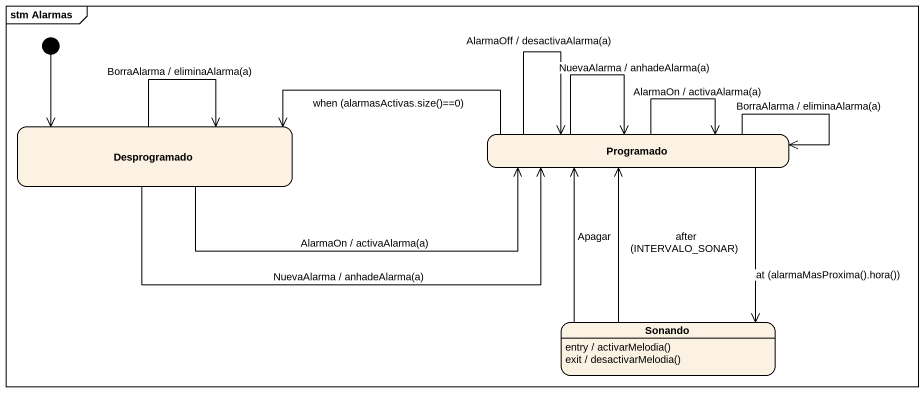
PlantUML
@startuml
mainframe stm Alarmas
hide empty description
state Desprogramado
state Programado
state Sonando
Sonando : entry / activarMelodia()
Sonando : exit / desactivarMelodia()
[*] --> Desprogramado
Desprogramado --> Desprogramado : BorraAlarma / eliminaAlarma(a)
Desprogramado -right-> Programado : NuevaAlarma / anhadeAlarma(a)
Desprogramado -right-> Programado : AlarmaOn / activaAlarma(a)
Programado -left-> Desprogramado : when (alarmasActivas.size()==0)
Programado --> Programado : NuevaAlarma / anhadeAlarma(a)
Programado --> Programado : AlarmaOn / activaAlarma(a)
Programado --> Programado : BorraAlarma / eliminaAlarma(a)
Programado --> Programado : AlarmaOff / desactivaAlarma(a)
Programado --> Sonando : at (alarmaMasProxima().hora())
Sonando -up-> Programado : Apagar
Sonando -up-> Programado : after (INTERVALO_SONAR)
@enduml
